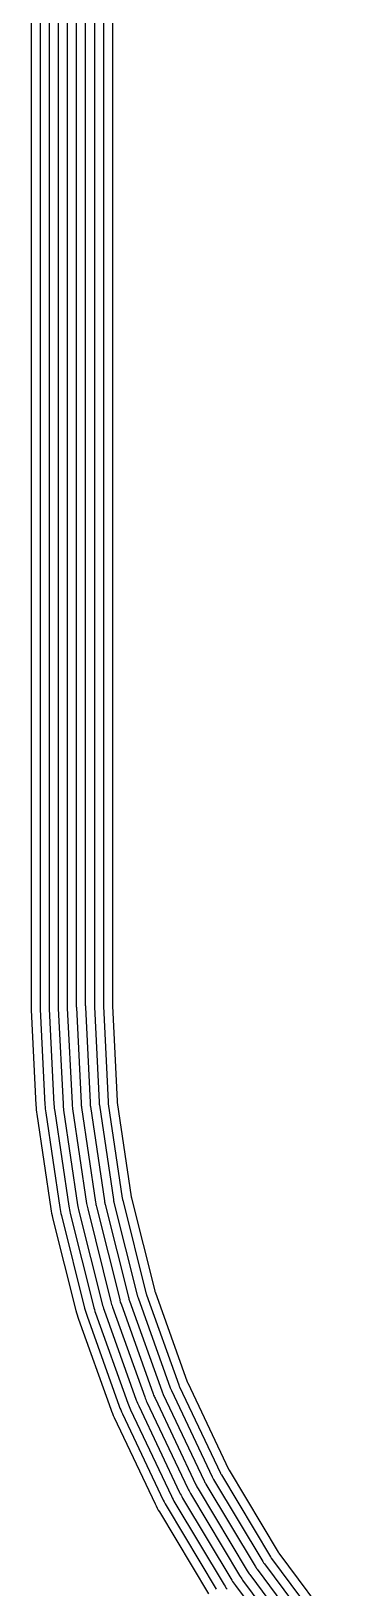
# Model space of a CAD drawing. Header units: metres. Extents: x 1.4 to 44.2, y 0.1 to 33.9.
# Drawn here: x 24.46 to 25.8, y 10.12 to 17.03 of the extents above; entities that cross this region are included whole.
import ezdxf

# ---------------------------------------------------------------- set-up
doc = ezdxf.new("R2010")
doc.units = ezdxf.units.M

msp = doc.modelspace()

# ---------------------------------------------------------------- linework, layer by layer
for points in [[(24.455, 21.343), (24.455, 12.707), (24.4551, 12.697), (24.4555, 12.6869), (24.4763, 12.2637), (24.4769, 12.2536), (24.4778, 12.2436), (24.4789, 12.2336), (24.4802, 12.2236), (24.5424, 11.8045), (24.544, 11.7945), (24.5459, 11.7846), (24.5479, 11.7748), (24.5503, 11.765), (24.6532, 11.3539), (24.6558, 11.3442), (24.6586, 11.3345), (24.6616, 11.325), (24.6649, 11.3154), (24.8077, 10.9165), (24.8112, 10.907), (24.8149, 10.8977), (24.8189, 10.8884), (24.8231, 10.8793), (25.0042, 10.4962), (25.0087, 10.4872), (25.0133, 10.4782), (25.0181, 10.4694), (25.0232, 10.4607), (25.2411, 10.0973)], [(24.495, 21.343), (24.495, 12.707), (24.4951, 12.6979), (24.4955, 12.6889), (24.5163, 12.2656), (24.5168, 12.2566), (24.5176, 12.2475), (24.5186, 12.2385), (24.5198, 12.2295), (24.582, 11.8103), (24.5834, 11.8014), (24.5851, 11.7924), (24.587, 11.7835), (24.5891, 11.7747), (24.692, 11.3637), (24.6943, 11.3549), (24.6969, 11.3462), (24.6996, 11.3375), (24.7026, 11.3289), (24.8453, 10.9299), (24.8485, 10.9214), (24.8519, 10.913), (24.8554, 10.9046), (24.8592, 10.8964), (25.0404, 10.5133), (25.0444, 10.5052), (25.0486, 10.4971), (25.0529, 10.4891), (25.0575, 10.4813), (25.2754, 10.1178)], [(24.535, 21.343), (24.535, 12.707), (24.5351, 12.6989), (24.5354, 12.6908), (24.5562, 12.2676), (24.5567, 12.2595), (24.5574, 12.2514), (24.5583, 12.2434), (24.5594, 12.2354), (24.6216, 11.8162), (24.6228, 11.8082), (24.6243, 11.8002), (24.626, 11.7923), (24.6279, 11.7844), (24.7308, 11.3734), (24.7329, 11.3655), (24.7352, 11.3578), (24.7376, 11.35), (24.7402, 11.3424), (24.883, 10.9434), (24.8858, 10.9358), (24.8888, 10.9283), (24.892, 10.9209), (24.8954, 10.9135), (25.0766, 10.5304), (25.0801, 10.5231), (25.0838, 10.516), (25.0877, 10.5089), (25.0918, 10.5019), (25.3097, 10.1384), (25.3139, 10.1315), (25.3183, 10.1247), (25.3229, 10.118)], [(24.575, 21.343), (24.575, 12.707), (24.5751, 12.6999), (24.5754, 12.6928), (24.5962, 12.2695), (24.5966, 12.2624), (24.5972, 12.2553), (24.598, 12.2483), (24.5989, 12.2412), (24.6611, 11.8221), (24.6623, 11.815), (24.6636, 11.808), (24.665, 11.8011), (24.6667, 11.7941), (24.7696, 11.3831), (24.7714, 11.3762), (24.7734, 11.3694), (24.7756, 11.3626), (24.7779, 11.3559), (24.9207, 10.9569), (24.9231, 10.9502), (24.9258, 10.9436), (24.9286, 10.9371), (24.9315, 10.9306), (25.1127, 10.5475), (25.1158, 10.5411), (25.1191, 10.5348), (25.1226, 10.5286), (25.1261, 10.5224), (25.344, 10.159), (25.3477, 10.1529), (25.3516, 10.1469), (25.3556, 10.1411), (25.3598, 10.1353), (25.6122, 9.7949)], [(24.615, 21.343), (24.615, 12.707), (24.6151, 12.7009), (24.6153, 12.6947), (24.6361, 12.2715), (24.6365, 12.2654), (24.637, 12.2593), (24.6377, 12.2532), (24.6385, 12.2471), (24.7007, 11.8279), (24.7017, 11.8219), (24.7028, 11.8158), (24.7041, 11.8098), (24.7055, 11.8039), (24.8084, 11.3928), (24.81, 11.3869), (24.8117, 11.381), (24.8136, 11.3751), (24.8156, 11.3693), (24.9583, 10.9704), (24.9605, 10.9646), (24.9627, 10.9589), (24.9651, 10.9533), (24.9677, 10.9477), (25.1489, 10.5646), (25.1516, 10.5591), (25.1544, 10.5537), (25.1574, 10.5483), (25.1604, 10.543), (25.3783, 10.1795), (25.3815, 10.1743), (25.3849, 10.1692), (25.3883, 10.1641), (25.3919, 10.1591), (25.6444, 9.8188)], [(24.655, 21.343), (24.655, 12.707), (24.6551, 12.7019), (24.6553, 12.6967), (24.6761, 12.2735), (24.6764, 12.2683), (24.6768, 12.2632), (24.6774, 12.2581), (24.6781, 12.253), (24.7403, 11.8338), (24.7411, 11.8287), (24.742, 11.8236), (24.7431, 11.8186), (24.7443, 11.8136), (24.8472, 11.4025), (24.8486, 11.3976), (24.85, 11.3926), (24.8515, 11.3877), (24.8532, 11.3828), (24.996, 10.9838), (24.9978, 10.979), (24.9997, 10.9742), (25.0017, 10.9695), (25.0039, 10.9648), (25.185, 10.5817), (25.1873, 10.5771), (25.1897, 10.5725), (25.1922, 10.568), (25.1948, 10.5636), (25.4126, 10.2001), (25.4153, 10.1957), (25.4181, 10.1914), (25.421, 10.1871), (25.4241, 10.183), (25.6765, 9.8426)], [(24.695, 21.343), (24.695, 12.707), (24.6951, 12.7028), (24.6952, 12.6987), (24.716, 12.2754), (24.7163, 12.2713), (24.7166, 12.2671), (24.7171, 12.263), (24.7176, 12.2588), (24.7798, 11.8397), (24.7805, 11.8355), (24.7812, 11.8314), (24.7821, 11.8274), (24.7831, 11.8233), (24.886, 11.4123), (24.8871, 11.4082), (24.8883, 11.4042), (24.8895, 11.4002), (24.8909, 11.3963), (25.0336, 10.9973), (25.0351, 10.9934), (25.0366, 10.9895), (25.0383, 10.9857), (25.04, 10.9819), (25.2212, 10.5988), (25.223, 10.5951), (25.2249, 10.5914), (25.227, 10.5877), (25.2291, 10.5841), (25.4469, 10.2207), (25.4491, 10.2171), (25.4514, 10.2136), (25.4537, 10.2102), (25.4562, 10.2068), (25.7086, 9.8664)], [(24.735, 21.343), (24.735, 12.707), (24.7351, 12.7038), (24.7352, 12.7006), (24.756, 12.2774), (24.7562, 12.2742), (24.7564, 12.271), (24.7568, 12.2679), (24.7572, 12.2647), (24.8194, 11.8455), (24.8199, 11.8424), (24.8205, 11.8393), (24.8211, 11.8361), (24.8219, 11.833), (24.9248, 11.422), (24.9257, 11.4189), (24.9265, 11.4158), (24.9275, 11.4128), (24.9285, 11.4098), (25.0713, 11.0108), (25.0724, 11.0078), (25.0736, 11.0048), (25.0749, 11.0019), (25.0762, 10.999), (25.2574, 10.6159), (25.2588, 10.6131), (25.2602, 10.6102), (25.2618, 10.6074), (25.2634, 10.6047), (25.4812, 10.2412), (25.4829, 10.2385), (25.4846, 10.2358), (25.4864, 10.2332), (25.4883, 10.2306), (25.7407, 9.8903)], [(24.775, 21.343), (24.775, 12.707), (24.775, 12.7048), (24.7751, 12.7026), (24.7959, 12.2794), (24.796, 12.2772), (24.7962, 12.275), (24.7965, 12.2728), (24.7968, 12.2706), (24.859, 11.8514), (24.8593, 11.8492), (24.8597, 11.8471), (24.8602, 11.8449), (24.8607, 11.8427), (24.9636, 11.4317), (24.9642, 11.4296), (24.9648, 11.4274), (24.9655, 11.4253), (24.9662, 11.4232), (25.109, 11.0243), (25.1097, 11.0222), (25.1106, 11.0201), (25.1114, 11.0181), (25.1123, 11.0161), (25.2935, 10.633), (25.2945, 10.6311), (25.2955, 10.6291), (25.2966, 10.6272), (25.2977, 10.6253), (25.5155, 10.2618), (25.5167, 10.2599), (25.5179, 10.2581), (25.5191, 10.2562), (25.5204, 10.2544), (25.7729, 9.9141)], [(24.815, 21.343), (24.815, 12.707), (24.815, 12.7058), (24.8151, 12.7046), (24.8359, 12.2813), (24.8359, 12.2801), (24.836, 12.2789), (24.8362, 12.2777), (24.8363, 12.2764), (24.8985, 11.8573), (24.8987, 11.8561), (24.8989, 11.8549), (24.8992, 11.8537), (24.8995, 11.8525), (25.0024, 11.4414), (25.0028, 11.4402), (25.0031, 11.439), (25.0035, 11.4379), (25.0039, 11.4367), (25.1466, 11.0377), (25.1471, 11.0366), (25.1475, 11.0355), (25.148, 11.0343), (25.1485, 11.0332), (25.3297, 10.6501), (25.3302, 10.649), (25.3308, 10.648), (25.3314, 10.6469), (25.332, 10.6458), (25.5498, 10.2824), (25.5505, 10.2813), (25.5512, 10.2803), (25.5518, 10.2793), (25.5526, 10.2783), (25.805, 9.9379)]]:
    msp.add_lwpolyline(points)

doc.saveas('drawing.dxf')
